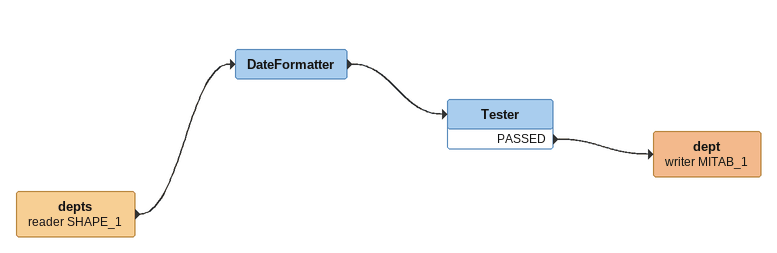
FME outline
depts (reader SHAPE_1)
    -> DateFormatter
DateFormatter
    -> Tester
Tester
    PASSED -> dept (writer MITAB_1)
dept (writer MITAB_1)
